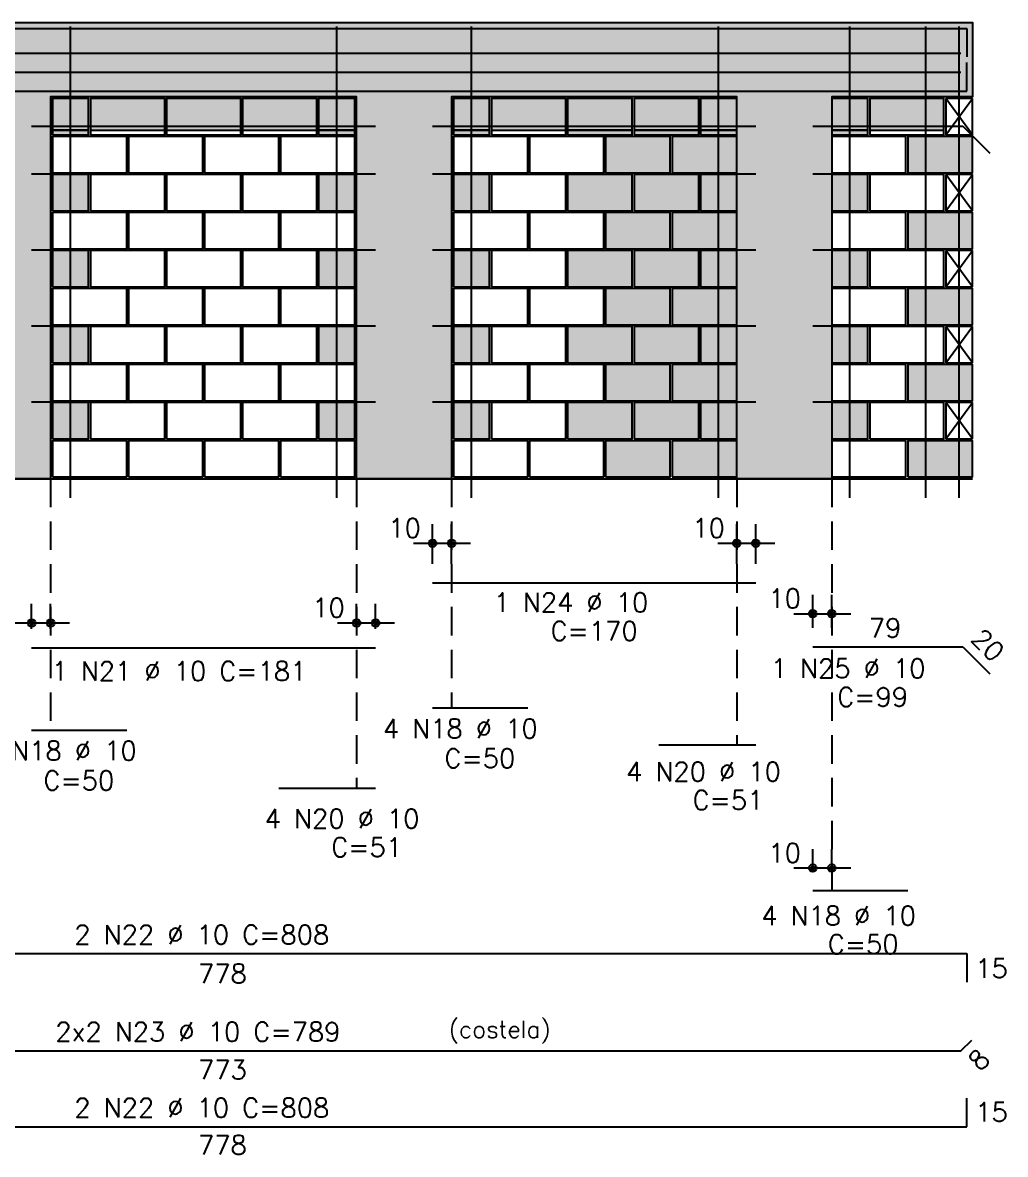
# Model space of a CAD drawing. Extents: x -1 to 122, y -1 to 61.
# Drawn here: x 53.96 to 64.3, y 42.21 to 54.12 of the extents above; entities that cross this region are included whole.
import ezdxf

# ---------------------------------------------------------------- set-up
doc = ezdxf.new("R2010")
doc.units = 0
doc.header["$MEASUREMENT"] = 0
doc.linetypes.add('ESTILO_TQS_0001', pattern=[0.45, 0.3, -0.15])
for name, color, linetype in [('PENA_01', 1, 'CONTINUOUS'), ('PENA_02', 2, 'CONTINUOUS'), ('PENA_03', 3, 'CONTINUOUS'), ('PENA_05', 5, 'CONTINUOUS'), ('PENA_09', 254, 'CONTINUOUS'), ('PENA_11', 252, 'CONTINUOUS'), ('PENA_21', 100, 'CONTINUOUS'), ('PENA_23', 50, 'CONTINUOUS')]:
    doc.layers.add(name, color=color, linetype=linetype)
doc.styles.get("Standard").update_dxf_attribs({"font": 'ROMANS.SHX'})

msp = doc.modelspace()

# ---------------------------------------------------------------- linework, layer by layer
at = {"layer": 'PENA_01', "linetype": 'Continuous'}
for p, q in [((54.275, 52.992), (54.655, 52.992)), ((54.675, 52.992), (55.455, 52.992)), ((55.475, 52.992), (56.255, 52.992)), ((56.275, 52.992), (57.055, 52.992)), ((57.075, 52.992), (57.455, 52.992)), ((58.495, 52.992), (58.875, 52.992)), ((58.895, 52.992), (59.675, 52.992)), ((59.695, 52.992), (60.375, 52.992)), ((60.395, 52.992), (61.075, 52.992)), ((61.095, 52.992), (61.475, 52.992)), ((62.475, 52.992), (62.855, 52.992)), ((62.875, 52.992), (63.655, 52.992)), ((58.275, 48.427), (58.275, 48.842)), ((58.475, 48.427), (58.475, 48.842)), ((61.475, 48.427), (61.475, 48.842)), ((61.675, 48.427), (61.675, 48.842)), ((58.075, 48.642), (58.675, 48.642)), ((61.275, 48.642), (61.875, 48.642)), ((62.275, 47.751), (62.275, 48.101)), ((62.475, 47.751), (62.475, 48.101)), ((54.055, 47.741), (54.055, 48.003)), ((54.255, 47.741), (54.255, 48.003)), ((57.475, 47.77), (57.475, 48.003)), ((57.675, 47.741), (57.675, 48.003)), ((62.075, 47.901), (62.675, 47.901)), ((53.855, 47.803), (54.455, 47.803)), ((57.275, 47.803), (57.875, 47.803)), ((62.275, 45.188), (62.275, 45.423)), ((62.475, 45.188), (62.475, 45.423)), ((62.675, 45.223), (62.075, 45.223))]:
    msp.add_line(p, q, dxfattribs=at)
at = {"layer": 'PENA_01', "linetype": 'ESTILO_TQS_0001'}
for p, q in [((54.255, 49.322), (54.255, 46.676)), ((57.475, 49.322), (57.475, 46.066)), ((58.475, 49.322), (58.475, 46.911)), ((61.475, 49.322), (61.475, 46.521)), ((62.475, 49.322), (62.475, 44.988))]:
    msp.add_line(p, q, dxfattribs=at)
at = {"layer": 'PENA_02', "linetype": 'Continuous'}
for p, q in [((63.955, 53.322), (63.675, 53.322)), ((63.675, 53.322), (63.675, 52.942)), ((63.955, 52.942), (63.955, 53.322)), ((63.675, 52.942), (63.955, 52.942)), ((63.955, 52.522), (63.675, 52.522)), ((63.675, 52.522), (63.675, 52.142)), ((63.955, 52.142), (63.955, 52.522)), ((63.675, 52.142), (63.955, 52.142)), ((63.955, 51.722), (63.675, 51.722)), ((63.675, 51.722), (63.675, 51.342)), ((63.955, 51.342), (63.955, 51.722)), ((63.675, 51.342), (63.955, 51.342)), ((63.955, 50.922), (63.675, 50.922)), ((63.675, 50.922), (63.675, 50.542)), ((63.955, 50.542), (63.955, 50.922)), ((63.675, 50.542), (63.955, 50.542)), ((63.955, 50.122), (63.675, 50.122)), ((63.675, 50.122), (63.675, 49.742)), ((63.955, 49.742), (63.955, 50.122)), ((63.675, 49.742), (63.955, 49.742)), ((7.775, 49.322), (63.955, 49.322))]:
    msp.add_line(p, q, dxfattribs=at)
for points in [[(50.855, 49.322), (49.855, 49.322), (49.855, 53.342), (48.255, 53.342), (48.255, 54.122), (63.955, 54.122), (63.955, 53.342), (62.475, 53.342), (62.475, 49.322), (61.475, 49.322), (61.475, 53.342), (58.475, 53.342), (58.475, 49.322), (57.475, 49.322), (57.475, 53.342), (54.255, 53.342), (54.255, 49.322), (53.255, 49.322), (53.255, 53.342), (50.855, 53.342), (50.855, 49.322)], [(54.275, 52.942), (54.655, 52.942), (54.655, 53.322), (54.275, 53.322), (54.275, 52.942)], [(54.675, 52.942), (55.455, 52.942), (55.455, 53.322), (54.675, 53.322), (54.675, 52.942)], [(55.475, 52.942), (56.255, 52.942), (56.255, 53.322), (55.475, 53.322), (55.475, 52.942)], [(56.275, 52.942), (57.055, 52.942), (57.055, 53.322), (56.275, 53.322), (56.275, 52.942)], [(57.075, 52.942), (57.455, 52.942), (57.455, 53.322), (57.075, 53.322), (57.075, 52.942)], [(58.495, 52.942), (58.875, 52.942), (58.875, 53.322), (58.495, 53.322), (58.495, 52.942)], [(58.895, 52.942), (59.675, 52.942), (59.675, 53.322), (58.895, 53.322), (58.895, 52.942)], [(59.695, 52.942), (60.375, 52.942), (60.375, 53.322), (59.695, 53.322), (59.695, 52.942)], [(60.395, 52.942), (61.075, 52.942), (61.075, 53.322), (60.395, 53.322), (60.395, 52.942)], [(61.095, 52.942), (61.475, 52.942), (61.475, 53.322), (61.095, 53.322), (61.095, 52.942)], [(62.475, 52.942), (62.855, 52.942), (62.855, 53.322), (62.475, 53.322), (62.475, 52.942)], [(62.875, 52.942), (63.655, 52.942), (63.655, 53.322), (62.875, 53.322), (62.875, 52.942)], [(54.275, 52.542), (55.055, 52.542), (55.055, 52.922), (54.275, 52.922), (54.275, 52.542)], [(55.075, 52.542), (55.855, 52.542), (55.855, 52.922), (55.075, 52.922), (55.075, 52.542)], [(55.875, 52.542), (56.655, 52.542), (56.655, 52.922), (55.875, 52.922), (55.875, 52.542)], [(56.675, 52.542), (57.455, 52.542), (57.455, 52.922), (56.675, 52.922), (56.675, 52.542)], [(58.495, 52.542), (59.275, 52.542), (59.275, 52.922), (58.495, 52.922), (58.495, 52.542)], [(59.295, 52.542), (60.075, 52.542), (60.075, 52.922), (59.295, 52.922), (59.295, 52.542)], [(60.095, 52.542), (60.775, 52.542), (60.775, 52.922), (60.095, 52.922), (60.095, 52.542)], [(60.795, 52.542), (61.475, 52.542), (61.475, 52.922), (60.795, 52.922), (60.795, 52.542)], [(62.475, 52.542), (63.255, 52.542), (63.255, 52.922), (62.475, 52.922), (62.475, 52.542)], [(63.275, 52.542), (63.955, 52.542), (63.955, 52.922), (63.275, 52.922), (63.275, 52.542)], [(54.275, 52.142), (54.655, 52.142), (54.655, 52.522), (54.275, 52.522), (54.275, 52.142)], [(54.675, 52.142), (55.455, 52.142), (55.455, 52.522), (54.675, 52.522), (54.675, 52.142)], [(55.475, 52.142), (56.255, 52.142), (56.255, 52.522), (55.475, 52.522), (55.475, 52.142)], [(56.275, 52.142), (57.055, 52.142), (57.055, 52.522), (56.275, 52.522), (56.275, 52.142)], [(57.075, 52.142), (57.455, 52.142), (57.455, 52.522), (57.075, 52.522), (57.075, 52.142)], [(58.495, 52.142), (58.875, 52.142), (58.875, 52.522), (58.495, 52.522), (58.495, 52.142)], [(58.895, 52.142), (59.675, 52.142), (59.675, 52.522), (58.895, 52.522), (58.895, 52.142)], [(59.695, 52.142), (60.375, 52.142), (60.375, 52.522), (59.695, 52.522), (59.695, 52.142)], [(60.395, 52.142), (61.075, 52.142), (61.075, 52.522), (60.395, 52.522), (60.395, 52.142)], [(61.095, 52.142), (61.475, 52.142), (61.475, 52.522), (61.095, 52.522), (61.095, 52.142)], [(62.475, 52.142), (62.855, 52.142), (62.855, 52.522), (62.475, 52.522), (62.475, 52.142)], [(62.875, 52.142), (63.655, 52.142), (63.655, 52.522), (62.875, 52.522), (62.875, 52.142)], [(54.275, 51.742), (55.055, 51.742), (55.055, 52.122), (54.275, 52.122), (54.275, 51.742)], [(55.075, 51.742), (55.855, 51.742), (55.855, 52.122), (55.075, 52.122), (55.075, 51.742)], [(55.875, 51.742), (56.655, 51.742), (56.655, 52.122), (55.875, 52.122), (55.875, 51.742)], [(56.675, 51.742), (57.455, 51.742), (57.455, 52.122), (56.675, 52.122), (56.675, 51.742)], [(58.495, 51.742), (59.275, 51.742), (59.275, 52.122), (58.495, 52.122), (58.495, 51.742)], [(59.295, 51.742), (60.075, 51.742), (60.075, 52.122), (59.295, 52.122), (59.295, 51.742)], [(60.095, 51.742), (60.775, 51.742), (60.775, 52.122), (60.095, 52.122), (60.095, 51.742)], [(60.795, 51.742), (61.475, 51.742), (61.475, 52.122), (60.795, 52.122), (60.795, 51.742)], [(62.475, 51.742), (63.255, 51.742), (63.255, 52.122), (62.475, 52.122), (62.475, 51.742)], [(63.275, 51.742), (63.955, 51.742), (63.955, 52.122), (63.275, 52.122), (63.275, 51.742)], [(54.275, 51.342), (54.655, 51.342), (54.655, 51.722), (54.275, 51.722), (54.275, 51.342)], [(54.675, 51.342), (55.455, 51.342), (55.455, 51.722), (54.675, 51.722), (54.675, 51.342)], [(55.475, 51.342), (56.255, 51.342), (56.255, 51.722), (55.475, 51.722), (55.475, 51.342)], [(56.275, 51.342), (57.055, 51.342), (57.055, 51.722), (56.275, 51.722), (56.275, 51.342)], [(57.075, 51.342), (57.455, 51.342), (57.455, 51.722), (57.075, 51.722), (57.075, 51.342)], [(58.495, 51.342), (58.875, 51.342), (58.875, 51.722), (58.495, 51.722), (58.495, 51.342)], [(58.895, 51.342), (59.675, 51.342), (59.675, 51.722), (58.895, 51.722), (58.895, 51.342)], [(59.695, 51.342), (60.375, 51.342), (60.375, 51.722), (59.695, 51.722), (59.695, 51.342)], [(60.395, 51.342), (61.075, 51.342), (61.075, 51.722), (60.395, 51.722), (60.395, 51.342)], [(61.095, 51.342), (61.475, 51.342), (61.475, 51.722), (61.095, 51.722), (61.095, 51.342)], [(62.475, 51.342), (62.855, 51.342), (62.855, 51.722), (62.475, 51.722), (62.475, 51.342)], [(62.875, 51.342), (63.655, 51.342), (63.655, 51.722), (62.875, 51.722), (62.875, 51.342)], [(54.275, 50.942), (55.055, 50.942), (55.055, 51.322), (54.275, 51.322), (54.275, 50.942)], [(55.075, 50.942), (55.855, 50.942), (55.855, 51.322), (55.075, 51.322), (55.075, 50.942)], [(55.875, 50.942), (56.655, 50.942), (56.655, 51.322), (55.875, 51.322), (55.875, 50.942)], [(56.675, 50.942), (57.455, 50.942), (57.455, 51.322), (56.675, 51.322), (56.675, 50.942)], [(58.495, 50.942), (59.275, 50.942), (59.275, 51.322), (58.495, 51.322), (58.495, 50.942)], [(59.295, 50.942), (60.075, 50.942), (60.075, 51.322), (59.295, 51.322), (59.295, 50.942)], [(60.095, 50.942), (60.775, 50.942), (60.775, 51.322), (60.095, 51.322), (60.095, 50.942)], [(60.795, 50.942), (61.475, 50.942), (61.475, 51.322), (60.795, 51.322), (60.795, 50.942)], [(62.475, 50.942), (63.255, 50.942), (63.255, 51.322), (62.475, 51.322), (62.475, 50.942)], [(63.275, 50.942), (63.955, 50.942), (63.955, 51.322), (63.275, 51.322), (63.275, 50.942)], [(54.275, 50.542), (54.655, 50.542), (54.655, 50.922), (54.275, 50.922), (54.275, 50.542)], [(54.675, 50.542), (55.455, 50.542), (55.455, 50.922), (54.675, 50.922), (54.675, 50.542)], [(55.475, 50.542), (56.255, 50.542), (56.255, 50.922), (55.475, 50.922), (55.475, 50.542)], [(56.275, 50.542), (57.055, 50.542), (57.055, 50.922), (56.275, 50.922), (56.275, 50.542)], [(57.075, 50.542), (57.455, 50.542), (57.455, 50.922), (57.075, 50.922), (57.075, 50.542)], [(58.495, 50.542), (58.875, 50.542), (58.875, 50.922), (58.495, 50.922), (58.495, 50.542)], [(58.895, 50.542), (59.675, 50.542), (59.675, 50.922), (58.895, 50.922), (58.895, 50.542)], [(59.695, 50.542), (60.375, 50.542), (60.375, 50.922), (59.695, 50.922), (59.695, 50.542)], [(60.395, 50.542), (61.075, 50.542), (61.075, 50.922), (60.395, 50.922), (60.395, 50.542)], [(61.095, 50.542), (61.475, 50.542), (61.475, 50.922), (61.095, 50.922), (61.095, 50.542)], [(62.475, 50.542), (62.855, 50.542), (62.855, 50.922), (62.475, 50.922), (62.475, 50.542)], [(62.875, 50.542), (63.655, 50.542), (63.655, 50.922), (62.875, 50.922), (62.875, 50.542)], [(54.275, 50.142), (55.055, 50.142), (55.055, 50.522), (54.275, 50.522), (54.275, 50.142)], [(55.075, 50.142), (55.855, 50.142), (55.855, 50.522), (55.075, 50.522), (55.075, 50.142)], [(55.875, 50.142), (56.655, 50.142), (56.655, 50.522), (55.875, 50.522), (55.875, 50.142)], [(56.675, 50.142), (57.455, 50.142), (57.455, 50.522), (56.675, 50.522), (56.675, 50.142)], [(58.495, 50.142), (59.275, 50.142), (59.275, 50.522), (58.495, 50.522), (58.495, 50.142)], [(59.295, 50.142), (60.075, 50.142), (60.075, 50.522), (59.295, 50.522), (59.295, 50.142)], [(60.095, 50.142), (60.775, 50.142), (60.775, 50.522), (60.095, 50.522), (60.095, 50.142)], [(60.795, 50.142), (61.475, 50.142), (61.475, 50.522), (60.795, 50.522), (60.795, 50.142)], [(62.475, 50.142), (63.255, 50.142), (63.255, 50.522), (62.475, 50.522), (62.475, 50.142)], [(63.275, 50.142), (63.955, 50.142), (63.955, 50.522), (63.275, 50.522), (63.275, 50.142)], [(54.275, 49.742), (54.655, 49.742), (54.655, 50.122), (54.275, 50.122), (54.275, 49.742)], [(54.675, 49.742), (55.455, 49.742), (55.455, 50.122), (54.675, 50.122), (54.675, 49.742)], [(55.475, 49.742), (56.255, 49.742), (56.255, 50.122), (55.475, 50.122), (55.475, 49.742)], [(56.275, 49.742), (57.055, 49.742), (57.055, 50.122), (56.275, 50.122), (56.275, 49.742)], [(57.075, 49.742), (57.455, 49.742), (57.455, 50.122), (57.075, 50.122), (57.075, 49.742)], [(58.495, 49.742), (58.875, 49.742), (58.875, 50.122), (58.495, 50.122), (58.495, 49.742)], [(58.895, 49.742), (59.675, 49.742), (59.675, 50.122), (58.895, 50.122), (58.895, 49.742)], [(59.695, 49.742), (60.375, 49.742), (60.375, 50.122), (59.695, 50.122), (59.695, 49.742)], [(60.395, 49.742), (61.075, 49.742), (61.075, 50.122), (60.395, 50.122), (60.395, 49.742)], [(61.095, 49.742), (61.475, 49.742), (61.475, 50.122), (61.095, 50.122), (61.095, 49.742)], [(62.475, 49.742), (62.855, 49.742), (62.855, 50.122), (62.475, 50.122), (62.475, 49.742)], [(62.875, 49.742), (63.655, 49.742), (63.655, 50.122), (62.875, 50.122), (62.875, 49.742)], [(54.275, 49.342), (55.055, 49.342), (55.055, 49.722), (54.275, 49.722), (54.275, 49.342)], [(55.075, 49.342), (55.855, 49.342), (55.855, 49.722), (55.075, 49.722), (55.075, 49.342)], [(55.875, 49.342), (56.655, 49.342), (56.655, 49.722), (55.875, 49.722), (55.875, 49.342)], [(56.675, 49.342), (57.455, 49.342), (57.455, 49.722), (56.675, 49.722), (56.675, 49.342)], [(58.495, 49.342), (59.275, 49.342), (59.275, 49.722), (58.495, 49.722), (58.495, 49.342)], [(59.295, 49.342), (60.075, 49.342), (60.075, 49.722), (59.295, 49.722), (59.295, 49.342)], [(60.095, 49.342), (60.775, 49.342), (60.775, 49.722), (60.095, 49.722), (60.095, 49.342)], [(60.795, 49.342), (61.475, 49.342), (61.475, 49.722), (60.795, 49.722), (60.795, 49.342)], [(62.475, 49.342), (63.255, 49.342), (63.255, 49.722), (62.475, 49.722), (62.475, 49.342)], [(63.275, 49.342), (63.955, 49.342), (63.955, 49.722), (63.275, 49.722), (63.275, 49.342)]]:
    msp.add_lwpolyline(points, dxfattribs=at)
for centre, radius in [((58.275, 48.642), 0.04), ((58.275, 48.642), 0.02), ((58.475, 48.642), 0.04), ((58.475, 48.642), 0.02), ((61.475, 48.642), 0.04), ((61.475, 48.642), 0.02), ((61.675, 48.642), 0.04), ((61.675, 48.642), 0.02), ((62.275, 47.901), 0.04), ((62.275, 47.901), 0.02), ((62.475, 47.901), 0.04), ((62.475, 47.901), 0.02), ((54.055, 47.803), 0.04), ((54.055, 47.803), 0.02), ((54.255, 47.803), 0.04), ((54.255, 47.803), 0.02), ((57.475, 47.803), 0.04), ((57.475, 47.803), 0.02), ((57.675, 47.803), 0.04), ((57.675, 47.803), 0.02), ((62.275, 45.223), 0.04), ((62.275, 45.223), 0.02), ((62.475, 45.223), 0.04), ((62.475, 45.223), 0.02)]:
    msp.add_circle(centre, radius, dxfattribs=at)
at = {"layer": 'PENA_03', "linetype": 'Continuous'}
for p, q in [((63.955, 54.122), (63.955, 54.122)), ((63.675, 52.942), (63.955, 53.322)), ((63.955, 52.942), (63.675, 53.322)), ((63.675, 52.142), (63.955, 52.522)), ((63.955, 52.142), (63.675, 52.522)), ((63.675, 51.342), (63.955, 51.722)), ((63.955, 51.342), (63.675, 51.722)), ((63.675, 50.542), (63.955, 50.922)), ((63.955, 50.542), (63.675, 50.922)), ((63.675, 49.742), (63.955, 50.122)), ((63.955, 49.742), (63.675, 50.122)), ((58.275, 48.227), (58.275, 48.227)), ((58.475, 48.227), (58.475, 48.227)), ((61.475, 48.227), (61.475, 48.227)), ((61.675, 48.227), (61.675, 48.227)), ((54.055, 47.541), (54.055, 47.541)), ((54.255, 47.541), (54.255, 47.541)), ((57.475, 47.57), (57.475, 47.57)), ((57.675, 47.541), (57.675, 47.541)), ((62.275, 47.551), (62.275, 47.551)), ((62.475, 47.551), (62.475, 47.551)), ((62.275, 44.988), (62.275, 44.988)), ((62.475, 44.988), (62.475, 44.988))]:
    msp.add_line(p, q, dxfattribs=at)
at = {"layer": 'PENA_05', "linetype": 'Continuous'}
for p, q in [((54.465, 49.122), (54.465, 54.082)), ((57.265, 49.122), (57.265, 54.082)), ((58.685, 49.122), (58.685, 54.082)), ((61.285, 49.122), (61.285, 54.082)), ((62.665, 49.122), (62.665, 54.082)), ((63.465, 49.122), (63.465, 54.082)), ((63.815, 49.122), (63.815, 54.082)), ((48.315, 54.062), (63.895, 54.062)), ((63.895, 54.062), (63.895, 53.762)), ((48.375, 53.802), (63.835, 53.802)), ((63.895, 53.402), (63.895, 53.702)), ((48.375, 53.602), (63.835, 53.602)), ((48.315, 53.402), (63.895, 53.402)), ((54.055, 53.032), (57.675, 53.032)), ((58.275, 53.032), (61.675, 53.032)), ((62.275, 53.032), (63.855, 53.032)), ((63.855, 53.032), (64.138, 52.749)), ((54.055, 52.532), (55.055, 52.532)), ((56.655, 52.532), (57.675, 52.532)), ((58.275, 52.532), (59.275, 52.532)), ((60.655, 52.532), (61.675, 52.532)), ((62.275, 52.532), (63.275, 52.532)), ((54.055, 51.732), (55.055, 51.732)), ((56.655, 51.732), (57.675, 51.732)), ((58.275, 51.732), (59.275, 51.732)), ((60.655, 51.732), (61.675, 51.732)), ((62.275, 51.732), (63.275, 51.732)), ((54.055, 50.932), (55.055, 50.932)), ((56.655, 50.932), (57.675, 50.932)), ((58.275, 50.932), (59.275, 50.932)), ((60.655, 50.932), (61.675, 50.932)), ((62.275, 50.932), (63.275, 50.932)), ((54.055, 50.132), (55.055, 50.132)), ((56.655, 50.132), (57.675, 50.132)), ((58.275, 50.132), (59.275, 50.132)), ((60.655, 50.132), (61.675, 50.132)), ((62.275, 50.132), (63.275, 50.132)), ((58.275, 48.227), (61.675, 48.227)), ((54.055, 47.541), (57.675, 47.541)), ((62.275, 47.551), (63.855, 47.551)), ((63.855, 47.551), (64.138, 47.269)), ((58.275, 46.911), (59.275, 46.911)), ((54.055, 46.676), (55.055, 46.676)), ((60.655, 46.521), (61.675, 46.521)), ((56.655, 46.066), (57.675, 46.066)), ((62.275, 44.988), (63.275, 44.988)), ((48.315, 44.323), (63.895, 44.323)), ((63.895, 44.323), (63.895, 44.023)), ((63.835, 43.3), (63.948, 43.413)), ((48.375, 43.3), (63.835, 43.3)), ((63.895, 42.5), (63.895, 42.8)), ((48.315, 42.5), (63.895, 42.5))]:
    msp.add_line(p, q, dxfattribs=at)
at = {"layer": 'PENA_09', "linetype": 'Continuous'}
for points in [[(54.275, 52.992), (54.655, 52.992), (54.655, 53.322), (54.275, 53.322), (54.275, 52.992)], [(54.675, 52.992), (55.455, 52.992), (55.455, 53.322), (54.675, 53.322), (54.675, 52.992)], [(55.475, 52.992), (56.255, 52.992), (56.255, 53.322), (55.475, 53.322), (55.475, 52.992)], [(56.275, 52.992), (57.055, 52.992), (57.055, 53.322), (56.275, 53.322), (56.275, 52.992)], [(57.075, 52.992), (57.455, 52.992), (57.455, 53.322), (57.075, 53.322), (57.075, 52.992)], [(58.495, 52.992), (58.875, 52.992), (58.875, 53.322), (58.495, 53.322), (58.495, 52.992)], [(58.895, 52.992), (59.675, 52.992), (59.675, 53.322), (58.895, 53.322), (58.895, 52.992)], [(59.695, 52.992), (60.375, 52.992), (60.375, 53.322), (59.695, 53.322), (59.695, 52.992)], [(60.395, 52.992), (61.075, 52.992), (61.075, 53.322), (60.395, 53.322), (60.395, 52.992)], [(61.095, 52.992), (61.475, 52.992), (61.475, 53.322), (61.095, 53.322), (61.095, 52.992)], [(62.475, 52.992), (62.855, 52.992), (62.855, 53.322), (62.475, 53.322), (62.475, 52.992)], [(62.875, 52.992), (63.655, 52.992), (63.655, 53.322), (62.875, 53.322), (62.875, 52.992)]]:
    msp.add_lwpolyline(points, dxfattribs=at)
for points in [[(54.275, 52.992), (54.655, 52.992), (54.655, 53.322)], [(54.275, 52.992), (54.655, 53.322), (54.275, 53.322)], [(54.275, 52.992), (54.275, 53.322), (54.275, 52.992)], [(54.675, 52.992), (55.455, 52.992), (55.455, 53.322)], [(54.675, 52.992), (55.455, 53.322), (54.675, 53.322)], [(54.675, 52.992), (54.675, 53.322), (54.675, 52.992)], [(55.475, 52.992), (56.255, 52.992), (56.255, 53.322)], [(55.475, 52.992), (56.255, 53.322), (55.475, 53.322)], [(55.475, 52.992), (55.475, 53.322), (55.475, 52.992)], [(56.275, 52.992), (57.055, 52.992), (57.055, 53.322)], [(56.275, 52.992), (57.055, 53.322), (56.275, 53.322)], [(56.275, 52.992), (56.275, 53.322), (56.275, 52.992)], [(57.075, 52.992), (57.455, 52.992), (57.455, 53.322)], [(57.075, 52.992), (57.455, 53.322), (57.075, 53.322)], [(57.075, 52.992), (57.075, 53.322), (57.075, 52.992)], [(58.495, 52.992), (58.875, 52.992), (58.875, 53.322)], [(58.495, 52.992), (58.875, 53.322), (58.495, 53.322)], [(58.495, 52.992), (58.495, 53.322), (58.495, 52.992)], [(58.895, 52.992), (59.675, 52.992), (59.675, 53.322)], [(58.895, 52.992), (59.675, 53.322), (58.895, 53.322)], [(58.895, 52.992), (58.895, 53.322), (58.895, 52.992)], [(59.695, 52.992), (60.375, 52.992), (60.375, 53.322)], [(59.695, 52.992), (60.375, 53.322), (59.695, 53.322)], [(59.695, 52.992), (59.695, 53.322), (59.695, 52.992)], [(60.395, 52.992), (61.075, 52.992), (61.075, 53.322)], [(60.395, 52.992), (61.075, 53.322), (60.395, 53.322)], [(60.395, 52.992), (60.395, 53.322), (60.395, 52.992)], [(61.095, 52.992), (61.475, 52.992), (61.475, 53.322)], [(61.095, 52.992), (61.475, 53.322), (61.095, 53.322)], [(61.095, 52.992), (61.095, 53.322), (61.095, 52.992)], [(62.475, 52.992), (62.855, 52.992), (62.855, 53.322)], [(62.475, 52.992), (62.855, 53.322), (62.475, 53.322)], [(62.475, 52.992), (62.475, 53.322), (62.475, 52.992)], [(62.875, 52.992), (63.655, 52.992), (63.655, 53.322)], [(62.875, 52.992), (63.655, 53.322), (62.875, 53.322)], [(62.875, 52.992), (62.875, 53.322), (62.875, 52.992)]]:
    msp.add_solid(points, dxfattribs=at)
at = {"layer": 'PENA_11', "linetype": 'Continuous'}
for points in [[(49.855, 53.342), (48.255, 53.342), (63.955, 54.122)], [(63.955, 54.122), (48.255, 53.342), (48.255, 54.122)], [(50.855, 53.342), (49.855, 53.342), (63.955, 54.122)], [(50.855, 53.342), (63.955, 54.122), (53.255, 53.342)], [(53.255, 53.342), (63.955, 54.122), (54.255, 53.342)], [(63.955, 54.122), (57.475, 53.342), (54.255, 53.342)], [(58.475, 53.342), (57.475, 53.342), (63.955, 54.122)], [(58.475, 53.342), (63.955, 54.122), (61.475, 53.342)], [(61.475, 53.342), (63.955, 54.122), (62.475, 53.342)], [(62.475, 53.342), (63.955, 54.122), (63.955, 53.342)], [(54.255, 49.322), (53.255, 49.322), (54.255, 53.342)], [(53.255, 49.322), (53.255, 53.342), (54.255, 53.342)], [(58.475, 49.322), (57.475, 53.342), (58.475, 53.342)], [(58.475, 49.322), (57.475, 49.322), (57.475, 53.342)], [(61.475, 49.322), (62.475, 53.342), (62.475, 49.322)], [(61.475, 53.342), (62.475, 53.342), (61.475, 49.322)]]:
    msp.add_solid(points, dxfattribs=at)
at = {"layer": 'PENA_21', "linetype": 'Continuous'}
for points in [[(59.695, 52.942), (60.375, 52.942), (60.375, 52.992), (59.695, 52.992), (59.695, 52.942)], [(60.095, 52.542), (60.775, 52.542), (60.775, 52.922), (60.095, 52.922), (60.095, 52.542)], [(60.395, 52.942), (61.075, 52.942), (61.075, 52.992), (60.395, 52.992), (60.395, 52.942)], [(60.795, 52.542), (61.475, 52.542), (61.475, 52.922), (60.795, 52.922), (60.795, 52.542)], [(63.275, 52.542), (63.955, 52.542), (63.955, 52.922), (63.275, 52.922), (63.275, 52.542)], [(59.695, 52.142), (60.375, 52.142), (60.375, 52.522), (59.695, 52.522), (59.695, 52.142)], [(60.395, 52.142), (61.075, 52.142), (61.075, 52.522), (60.395, 52.522), (60.395, 52.142)], [(60.095, 51.742), (60.775, 51.742), (60.775, 52.122), (60.095, 52.122), (60.095, 51.742)], [(60.795, 51.742), (61.475, 51.742), (61.475, 52.122), (60.795, 52.122), (60.795, 51.742)], [(63.275, 51.742), (63.955, 51.742), (63.955, 52.122), (63.275, 52.122), (63.275, 51.742)], [(59.695, 51.342), (60.375, 51.342), (60.375, 51.722), (59.695, 51.722), (59.695, 51.342)], [(60.395, 51.342), (61.075, 51.342), (61.075, 51.722), (60.395, 51.722), (60.395, 51.342)], [(60.095, 50.942), (60.775, 50.942), (60.775, 51.322), (60.095, 51.322), (60.095, 50.942)], [(60.795, 50.942), (61.475, 50.942), (61.475, 51.322), (60.795, 51.322), (60.795, 50.942)], [(63.275, 50.942), (63.955, 50.942), (63.955, 51.322), (63.275, 51.322), (63.275, 50.942)], [(59.695, 50.542), (60.375, 50.542), (60.375, 50.922), (59.695, 50.922), (59.695, 50.542)], [(60.395, 50.542), (61.075, 50.542), (61.075, 50.922), (60.395, 50.922), (60.395, 50.542)], [(60.095, 50.142), (60.775, 50.142), (60.775, 50.522), (60.095, 50.522), (60.095, 50.142)], [(60.795, 50.142), (61.475, 50.142), (61.475, 50.522), (60.795, 50.522), (60.795, 50.142)], [(63.275, 50.142), (63.955, 50.142), (63.955, 50.522), (63.275, 50.522), (63.275, 50.142)], [(59.695, 49.742), (60.375, 49.742), (60.375, 50.122), (59.695, 50.122), (59.695, 49.742)], [(60.395, 49.742), (61.075, 49.742), (61.075, 50.122), (60.395, 50.122), (60.395, 49.742)], [(60.095, 49.342), (60.775, 49.342), (60.775, 49.722), (60.095, 49.722), (60.095, 49.342)], [(60.795, 49.342), (61.475, 49.342), (61.475, 49.722), (60.795, 49.722), (60.795, 49.342)], [(63.275, 49.342), (63.955, 49.342), (63.955, 49.722), (63.275, 49.722), (63.275, 49.342)]]:
    msp.add_lwpolyline(points, dxfattribs=at)
for points in [[(59.695, 52.942), (60.375, 52.942), (60.375, 52.992)], [(59.695, 52.942), (60.375, 52.992), (59.695, 52.992)], [(59.695, 52.942), (59.695, 52.992), (59.695, 52.942)], [(60.095, 52.542), (60.775, 52.542), (60.775, 52.922)], [(60.095, 52.542), (60.775, 52.922), (60.095, 52.922)], [(60.095, 52.542), (60.095, 52.922), (60.095, 52.542)], [(60.395, 52.942), (61.075, 52.942), (61.075, 52.992)], [(60.395, 52.942), (61.075, 52.992), (60.395, 52.992)], [(60.395, 52.942), (60.395, 52.992), (60.395, 52.942)], [(60.795, 52.542), (61.475, 52.542), (61.475, 52.922)], [(60.795, 52.542), (61.475, 52.922), (60.795, 52.922)], [(60.795, 52.542), (60.795, 52.922), (60.795, 52.542)], [(63.275, 52.542), (63.955, 52.542), (63.955, 52.922)], [(63.275, 52.542), (63.955, 52.922), (63.275, 52.922)], [(63.275, 52.542), (63.275, 52.922), (63.275, 52.542)], [(59.695, 52.142), (60.375, 52.142), (60.375, 52.522)], [(59.695, 52.142), (60.375, 52.522), (59.695, 52.522)], [(59.695, 52.142), (59.695, 52.522), (59.695, 52.142)], [(60.395, 52.142), (61.075, 52.142), (61.075, 52.522)], [(60.395, 52.142), (61.075, 52.522), (60.395, 52.522)], [(60.395, 52.142), (60.395, 52.522), (60.395, 52.142)], [(60.095, 51.742), (60.775, 51.742), (60.775, 52.122)], [(60.095, 51.742), (60.775, 52.122), (60.095, 52.122)], [(60.095, 51.742), (60.095, 52.122), (60.095, 51.742)], [(60.795, 51.742), (61.475, 51.742), (61.475, 52.122)], [(60.795, 51.742), (61.475, 52.122), (60.795, 52.122)], [(60.795, 51.742), (60.795, 52.122), (60.795, 51.742)], [(63.275, 51.742), (63.955, 51.742), (63.955, 52.122)], [(63.275, 51.742), (63.955, 52.122), (63.275, 52.122)], [(63.275, 51.742), (63.275, 52.122), (63.275, 51.742)], [(59.695, 51.342), (60.375, 51.342), (60.375, 51.722)], [(59.695, 51.342), (60.375, 51.722), (59.695, 51.722)], [(59.695, 51.342), (59.695, 51.722), (59.695, 51.342)], [(60.395, 51.342), (61.075, 51.342), (61.075, 51.722)], [(60.395, 51.342), (61.075, 51.722), (60.395, 51.722)], [(60.395, 51.342), (60.395, 51.722), (60.395, 51.342)], [(60.095, 50.942), (60.775, 50.942), (60.775, 51.322)], [(60.095, 50.942), (60.775, 51.322), (60.095, 51.322)], [(60.095, 50.942), (60.095, 51.322), (60.095, 50.942)], [(60.795, 50.942), (61.475, 50.942), (61.475, 51.322)], [(60.795, 50.942), (61.475, 51.322), (60.795, 51.322)], [(60.795, 50.942), (60.795, 51.322), (60.795, 50.942)], [(63.275, 50.942), (63.955, 50.942), (63.955, 51.322)], [(63.275, 50.942), (63.955, 51.322), (63.275, 51.322)], [(63.275, 50.942), (63.275, 51.322), (63.275, 50.942)], [(59.695, 50.542), (60.375, 50.542), (60.375, 50.922)], [(59.695, 50.542), (60.375, 50.922), (59.695, 50.922)], [(59.695, 50.542), (59.695, 50.922), (59.695, 50.542)], [(60.395, 50.542), (61.075, 50.542), (61.075, 50.922)], [(60.395, 50.542), (61.075, 50.922), (60.395, 50.922)], [(60.395, 50.542), (60.395, 50.922), (60.395, 50.542)], [(60.095, 50.142), (60.775, 50.142), (60.775, 50.522)], [(60.095, 50.142), (60.775, 50.522), (60.095, 50.522)], [(60.095, 50.142), (60.095, 50.522), (60.095, 50.142)], [(60.795, 50.142), (61.475, 50.142), (61.475, 50.522)], [(60.795, 50.142), (61.475, 50.522), (60.795, 50.522)], [(60.795, 50.142), (60.795, 50.522), (60.795, 50.142)], [(63.275, 50.142), (63.955, 50.142), (63.955, 50.522)], [(63.275, 50.142), (63.955, 50.522), (63.275, 50.522)], [(63.275, 50.142), (63.275, 50.522), (63.275, 50.142)], [(59.695, 49.742), (60.375, 49.742), (60.375, 50.122)], [(59.695, 49.742), (60.375, 50.122), (59.695, 50.122)], [(59.695, 49.742), (59.695, 50.122), (59.695, 49.742)], [(60.395, 49.742), (61.075, 49.742), (61.075, 50.122)], [(60.395, 49.742), (61.075, 50.122), (60.395, 50.122)], [(60.395, 49.742), (60.395, 50.122), (60.395, 49.742)], [(60.095, 49.342), (60.775, 49.342), (60.775, 49.722)], [(60.095, 49.342), (60.775, 49.722), (60.095, 49.722)], [(60.095, 49.342), (60.095, 49.722), (60.095, 49.342)], [(60.795, 49.342), (61.475, 49.342), (61.475, 49.722)], [(60.795, 49.342), (61.475, 49.722), (60.795, 49.722)], [(60.795, 49.342), (60.795, 49.722), (60.795, 49.342)], [(63.275, 49.342), (63.955, 49.342), (63.955, 49.722)], [(63.275, 49.342), (63.955, 49.722), (63.275, 49.722)], [(63.275, 49.342), (63.275, 49.722), (63.275, 49.342)]]:
    msp.add_solid(points, dxfattribs=at)
at = {"layer": 'PENA_23', "linetype": 'Continuous'}
for points in [[(54.275, 52.942), (54.655, 52.942), (54.655, 52.992), (54.275, 52.992), (54.275, 52.942)], [(57.075, 52.942), (57.455, 52.942), (57.455, 52.992), (57.075, 52.992), (57.075, 52.942)], [(58.495, 52.942), (58.875, 52.942), (58.875, 52.992), (58.495, 52.992), (58.495, 52.942)], [(61.095, 52.942), (61.475, 52.942), (61.475, 52.992), (61.095, 52.992), (61.095, 52.942)], [(62.475, 52.942), (62.855, 52.942), (62.855, 52.992), (62.475, 52.992), (62.475, 52.942)], [(54.275, 52.142), (54.655, 52.142), (54.655, 52.522), (54.275, 52.522), (54.275, 52.142)], [(57.075, 52.142), (57.455, 52.142), (57.455, 52.522), (57.075, 52.522), (57.075, 52.142)], [(58.495, 52.142), (58.875, 52.142), (58.875, 52.522), (58.495, 52.522), (58.495, 52.142)], [(61.095, 52.142), (61.475, 52.142), (61.475, 52.522), (61.095, 52.522), (61.095, 52.142)], [(62.475, 52.142), (62.855, 52.142), (62.855, 52.522), (62.475, 52.522), (62.475, 52.142)], [(54.275, 51.342), (54.655, 51.342), (54.655, 51.722), (54.275, 51.722), (54.275, 51.342)], [(57.075, 51.342), (57.455, 51.342), (57.455, 51.722), (57.075, 51.722), (57.075, 51.342)], [(58.495, 51.342), (58.875, 51.342), (58.875, 51.722), (58.495, 51.722), (58.495, 51.342)], [(61.095, 51.342), (61.475, 51.342), (61.475, 51.722), (61.095, 51.722), (61.095, 51.342)], [(62.475, 51.342), (62.855, 51.342), (62.855, 51.722), (62.475, 51.722), (62.475, 51.342)], [(54.275, 50.542), (54.655, 50.542), (54.655, 50.922), (54.275, 50.922), (54.275, 50.542)], [(57.075, 50.542), (57.455, 50.542), (57.455, 50.922), (57.075, 50.922), (57.075, 50.542)], [(58.495, 50.542), (58.875, 50.542), (58.875, 50.922), (58.495, 50.922), (58.495, 50.542)], [(61.095, 50.542), (61.475, 50.542), (61.475, 50.922), (61.095, 50.922), (61.095, 50.542)], [(62.475, 50.542), (62.855, 50.542), (62.855, 50.922), (62.475, 50.922), (62.475, 50.542)], [(54.275, 49.742), (54.655, 49.742), (54.655, 50.122), (54.275, 50.122), (54.275, 49.742)], [(57.075, 49.742), (57.455, 49.742), (57.455, 50.122), (57.075, 50.122), (57.075, 49.742)], [(58.495, 49.742), (58.875, 49.742), (58.875, 50.122), (58.495, 50.122), (58.495, 49.742)], [(61.095, 49.742), (61.475, 49.742), (61.475, 50.122), (61.095, 50.122), (61.095, 49.742)], [(62.475, 49.742), (62.855, 49.742), (62.855, 50.122), (62.475, 50.122), (62.475, 49.742)]]:
    msp.add_lwpolyline(points, dxfattribs=at)
for points in [[(54.275, 52.942), (54.655, 52.942), (54.655, 52.992)], [(54.275, 52.942), (54.655, 52.992), (54.275, 52.992)], [(54.275, 52.942), (54.275, 52.992), (54.275, 52.942)], [(57.075, 52.942), (57.455, 52.942), (57.455, 52.992)], [(57.075, 52.942), (57.455, 52.992), (57.075, 52.992)], [(57.075, 52.942), (57.075, 52.992), (57.075, 52.942)], [(58.495, 52.942), (58.875, 52.942), (58.875, 52.992)], [(58.495, 52.942), (58.875, 52.992), (58.495, 52.992)], [(58.495, 52.942), (58.495, 52.992), (58.495, 52.942)], [(61.095, 52.942), (61.475, 52.942), (61.475, 52.992)], [(61.095, 52.942), (61.475, 52.992), (61.095, 52.992)], [(61.095, 52.942), (61.095, 52.992), (61.095, 52.942)], [(62.475, 52.942), (62.855, 52.942), (62.855, 52.992)], [(62.475, 52.942), (62.855, 52.992), (62.475, 52.992)], [(62.475, 52.942), (62.475, 52.992), (62.475, 52.942)], [(54.275, 52.142), (54.655, 52.142), (54.655, 52.522)], [(54.275, 52.142), (54.655, 52.522), (54.275, 52.522)], [(54.275, 52.142), (54.275, 52.522), (54.275, 52.142)], [(57.075, 52.142), (57.455, 52.142), (57.455, 52.522)], [(57.075, 52.142), (57.455, 52.522), (57.075, 52.522)], [(57.075, 52.142), (57.075, 52.522), (57.075, 52.142)], [(58.495, 52.142), (58.875, 52.142), (58.875, 52.522)], [(58.495, 52.142), (58.875, 52.522), (58.495, 52.522)], [(58.495, 52.142), (58.495, 52.522), (58.495, 52.142)], [(61.095, 52.142), (61.475, 52.142), (61.475, 52.522)], [(61.095, 52.142), (61.475, 52.522), (61.095, 52.522)], [(61.095, 52.142), (61.095, 52.522), (61.095, 52.142)], [(62.475, 52.142), (62.855, 52.142), (62.855, 52.522)], [(62.475, 52.142), (62.855, 52.522), (62.475, 52.522)], [(62.475, 52.142), (62.475, 52.522), (62.475, 52.142)], [(54.275, 51.342), (54.655, 51.342), (54.655, 51.722)], [(54.275, 51.342), (54.655, 51.722), (54.275, 51.722)], [(54.275, 51.342), (54.275, 51.722), (54.275, 51.342)], [(57.075, 51.342), (57.455, 51.342), (57.455, 51.722)], [(57.075, 51.342), (57.455, 51.722), (57.075, 51.722)], [(57.075, 51.342), (57.075, 51.722), (57.075, 51.342)], [(58.495, 51.342), (58.875, 51.342), (58.875, 51.722)], [(58.495, 51.342), (58.875, 51.722), (58.495, 51.722)], [(58.495, 51.342), (58.495, 51.722), (58.495, 51.342)], [(61.095, 51.342), (61.475, 51.342), (61.475, 51.722)], [(61.095, 51.342), (61.475, 51.722), (61.095, 51.722)], [(61.095, 51.342), (61.095, 51.722), (61.095, 51.342)], [(62.475, 51.342), (62.855, 51.342), (62.855, 51.722)], [(62.475, 51.342), (62.855, 51.722), (62.475, 51.722)], [(62.475, 51.342), (62.475, 51.722), (62.475, 51.342)], [(54.275, 50.542), (54.655, 50.542), (54.655, 50.922)], [(54.275, 50.542), (54.655, 50.922), (54.275, 50.922)], [(54.275, 50.542), (54.275, 50.922), (54.275, 50.542)], [(57.075, 50.542), (57.455, 50.542), (57.455, 50.922)], [(57.075, 50.542), (57.455, 50.922), (57.075, 50.922)], [(57.075, 50.542), (57.075, 50.922), (57.075, 50.542)], [(58.495, 50.542), (58.875, 50.542), (58.875, 50.922)], [(58.495, 50.542), (58.875, 50.922), (58.495, 50.922)], [(58.495, 50.542), (58.495, 50.922), (58.495, 50.542)], [(61.095, 50.542), (61.475, 50.542), (61.475, 50.922)], [(61.095, 50.542), (61.475, 50.922), (61.095, 50.922)], [(61.095, 50.542), (61.095, 50.922), (61.095, 50.542)], [(62.475, 50.542), (62.855, 50.542), (62.855, 50.922)], [(62.475, 50.542), (62.855, 50.922), (62.475, 50.922)], [(62.475, 50.542), (62.475, 50.922), (62.475, 50.542)], [(54.275, 49.742), (54.655, 49.742), (54.655, 50.122)], [(54.275, 49.742), (54.655, 50.122), (54.275, 50.122)], [(54.275, 49.742), (54.275, 50.122), (54.275, 49.742)], [(57.075, 49.742), (57.455, 49.742), (57.455, 50.122)], [(57.075, 49.742), (57.455, 50.122), (57.075, 50.122)], [(57.075, 49.742), (57.075, 50.122), (57.075, 49.742)], [(58.495, 49.742), (58.875, 49.742), (58.875, 50.122)], [(58.495, 49.742), (58.875, 50.122), (58.495, 50.122)], [(58.495, 49.742), (58.495, 50.122), (58.495, 49.742)], [(61.095, 49.742), (61.475, 49.742), (61.475, 50.122)], [(61.095, 49.742), (61.475, 50.122), (61.095, 50.122)], [(61.095, 49.742), (61.095, 50.122), (61.095, 49.742)], [(62.475, 49.742), (62.855, 49.742), (62.855, 50.122)], [(62.475, 49.742), (62.855, 50.122), (62.475, 50.122)], [(62.475, 49.742), (62.475, 50.122), (62.475, 49.742)]]:
    msp.add_solid(points, dxfattribs=at)

# ---------------------------------------------------------------- texts
at = {"layer": 'PENA_03', "linetype": 'Continuous'}
for s, height, p in [('10', 0.2, (57.808, 48.702)), ('10', 0.2, (61.008, 48.702)), ('10', 0.2, (61.808, 47.961)), ('10', 0.2, (57.008, 47.863)), ('1 N24 %%c 10', 0.2, (58.916, 47.919)), ('C=170', 0.2, (59.516, 47.619)), ('79', 0.2, (62.865, 47.651)), ('1 N25 %%c 10', 0.2, (61.833, 47.224)), ('1 N21 %%c 10 C=181', 0.2, (54.264, 47.196)), ('C=99', 0.2, (62.533, 46.924)), ('4 N18 %%c 10', 0.2, (57.752, 46.592)), ('4 N18 %%c 10', 0.2, (53.532, 46.358)), ('C=50', 0.2, (58.399, 46.279)), ('C=50', 0.2, (54.179, 46.045)), ('4 N20 %%c 10', 0.2, (60.311, 46.138)), ('C=51', 0.2, (61.011, 45.838)), ('4 N20 %%c 10', 0.2, (56.508, 45.643)), ('C=51', 0.2, (57.208, 45.343)), ('10', 0.2, (61.808, 45.283)), ('4 N18 %%c 10', 0.2, (61.733, 44.622)), ('2 N22 %%c 10 C=808', 0.2, (54.505, 44.423)), ('C=50', 0.2, (62.433, 44.322)), ('778', 0.2, (55.805, 44.013)), ('15', 0.2, (63.985, 44.068)), ('2x2 N23 %%c 10 C=789', 0.2, (54.305, 43.4)), ('(costela)', 0.18, (58.445, 43.436)), ('773', 0.2, (55.805, 43)), ('2 N22 %%c 10 C=808', 0.2, (54.505, 42.6)), ('15', 0.2, (63.985, 42.555)), ('778', 0.2, (55.805, 42.21))]:
    msp.add_text(s, height=height, dxfattribs=at).set_placement(p)
for s, rotation, p in [('20', 315, (63.926, 47.622)), ('8', 45, (64.033, 43.074))]:
    msp.add_text(s, height=0.2, rotation=rotation, dxfattribs=at).set_placement(p)

doc.saveas('drawing.dxf')
